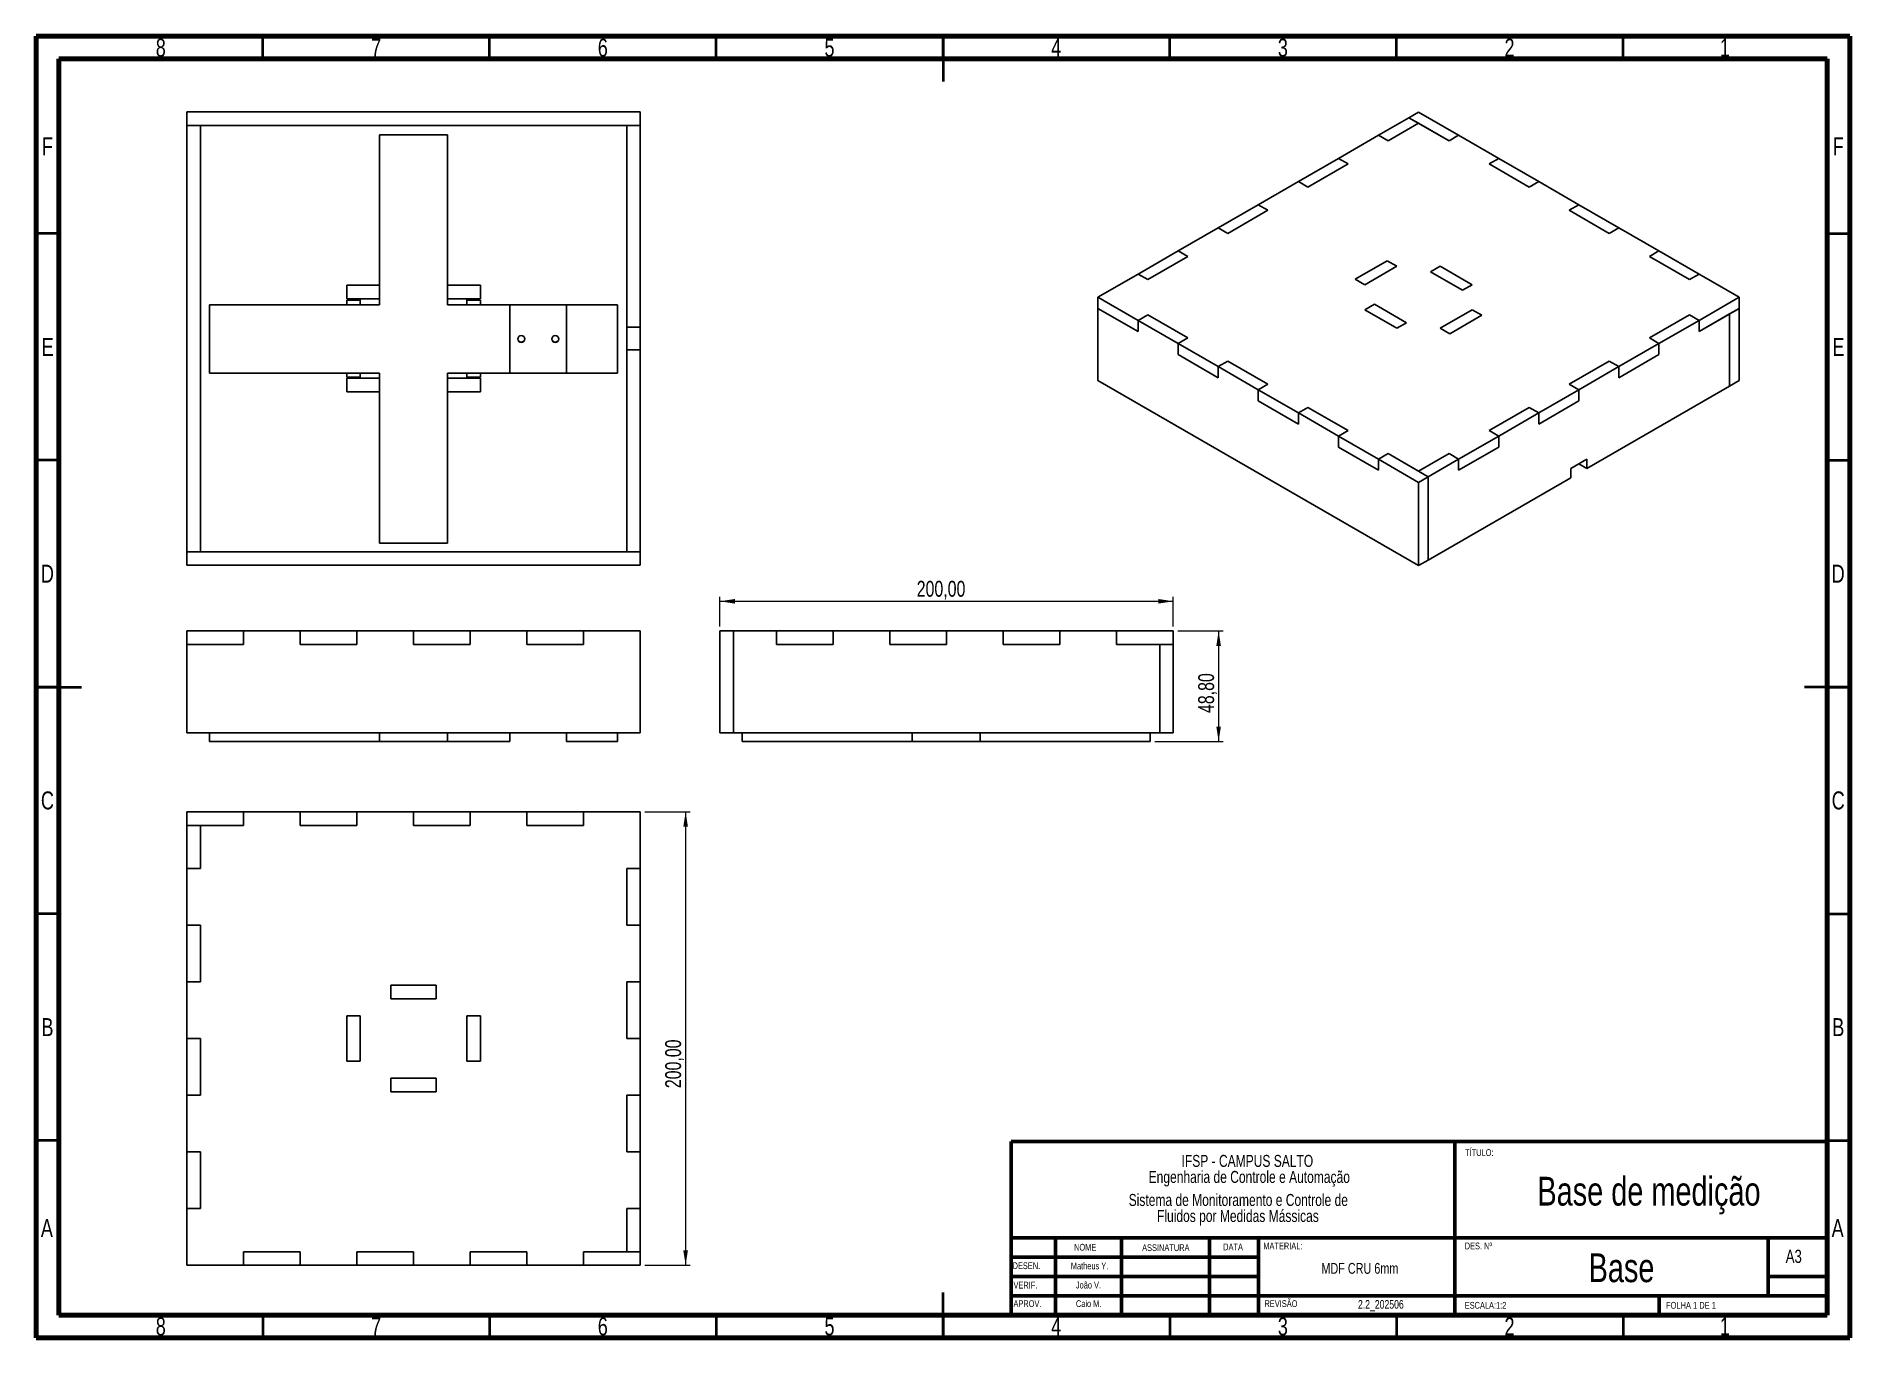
# Model space of a CAD drawing. Header units: millimetres. Extents: x 15 to 415, y 5 to 292.
import ezdxf

# ---------------------------------------------------------------- set-up
doc = ezdxf.new("R2010")
doc.units = ezdxf.units.MM
doc.styles.add('SLDTEXTSTYLE0', font='TXT', dxfattribs={"width": 0.75})
doc.styles.add('SLDTEXTSTYLE1', font='TXT', dxfattribs={"width": 0.6875})
doc.dimstyles.new('SLDDIMSTYLE0', dxfattribs={"dimtxt": 3.5, "dimasz": 3.302, "dimexe": 0, "dimexo": 0.0625, "dimgap": 0.875, "dimtad": 1, "dimlfac": 2, "dimrnd": 1e-09, "dimzin": 12, "dimdsep": 46, "dimtxsty": 'SLDTEXTSTYLE0', "dimsah": 1, "dimcen": 0.09, "dimadec": 0, "dimazin": 3, "dimtfac": 1, "dimtofl": 0, "dimtmove": 0, "dimatfit": 3, "dimfxl": 0, "dimfrac": 2, "dimtolj": 1, "dimtzin": 12, "dimarcsym": 0})
doc.dimstyles.new('SLDDIMSTYLE1', dxfattribs={"dimtxt": 3.5, "dimasz": 3.302, "dimexe": 0, "dimexo": 0.0625, "dimgap": 0.875, "dimtad": 1, "dimlfac": 2, "dimrnd": 1e-09, "dimzin": 12, "dimdsep": 46, "dimtxsty": 'SLDTEXTSTYLE0', "dimsah": 1, "dimcen": 0.09, "dimadec": 0, "dimazin": 3, "dimtfac": 1, "dimtmove": 0, "dimatfit": 0, "dimfxl": 0, "dimfrac": 2, "dimtolj": 1, "dimtzin": 12, "dimarcsym": 0})

# ---------------------------------------------------------------- blocks, each defined once
blk = doc.blocks.new('SW_NOTE_0')
at = {"color": 0, "linetype": 'Continuous', "lineweight": 0, "char_height": 2.6458, "attachment_point": 2, "style": 'SLDTEXTSTYLE0'}
for s, insert in [('Engenharia de Controle e Automação', (17.99, -0.12)), ('IFSP - CAMPUS SALTO', (17.57, 3.41))]:
    blk.add_mtext(s, dxfattribs=dict(at, insert=insert))
blk = doc.blocks.new('SW_NOTE_0_1')
at = {"color": 0, "linetype": 'Continuous', "lineweight": 0, "char_height": 2.6458, "attachment_point": 2, "style": 'SLDTEXTSTYLE0'}
for s, insert in [('Sistema de Monitoramento e Controle de', (35.18, 3.41)), ('Fluidos por Medidas Mássicas', (35.09, -0.12))]:
    blk.add_mtext(s, dxfattribs=dict(at, insert=insert))
blk = doc.blocks.new('_D')
at = {"color": 7, "linetype": 'Continuous', "lineweight": 0}
for p, q in [((149.23, 120.98), (159.23, 120.98)), ((158.23, 120.98), (158.23, 20.98)), ((149.23, 20.98), (159.23, 20.98))]:
    blk.add_line(p, q, dxfattribs=at)
at = {"color": 7, "linetype": 'Continuous', "lineweight": 18}
for points in [[(158.23, 120.98), (157.72, 117.67), (158.74, 117.67)], [(158.23, 20.98), (158.74, 24.28), (157.72, 24.28)]]:
    blk.add_solid(points, dxfattribs=at)
at = {"color": 7, "linetype": 'Continuous', "lineweight": 18, "insert": (153.72, 60.03), "char_height": 3.5, "attachment_point": 1, "rotation": 90, "style": 'SLDTEXTSTYLE0'}
blk.add_mtext('200,00', dxfattribs=at)
blk = doc.blocks.new('_D_1')
at = {"color": 7, "linetype": 'Continuous', "lineweight": 0}
for p, q in [((266.79, 160.87), (276.79, 160.87)), ((275.79, 160.87), (275.79, 136.47)), ((261.69, 136.47), (276.79, 136.47))]:
    blk.add_line(p, q, dxfattribs=at)
at = {"color": 7, "linetype": 'Continuous', "lineweight": 18}
for points in [[(275.79, 160.87), (275.29, 157.57), (276.3, 157.57)], [(275.79, 136.47), (276.3, 139.77), (275.29, 139.77)]]:
    blk.add_solid(points, dxfattribs=at)
at = {"color": 7, "linetype": 'Continuous', "lineweight": 18, "insert": (271.28, 142.76), "char_height": 3.5, "attachment_point": 1, "rotation": 90, "style": 'SLDTEXTSTYLE0'}
blk.add_mtext('48,80', dxfattribs=at)
blk = doc.blocks.new('_D_2')
at = {"color": 7, "linetype": 'Continuous', "lineweight": 0}
for p, q in [((165.79, 161.87), (165.79, 168.4)), ((265.79, 161.87), (265.79, 168.4)), ((165.79, 167.4), (265.79, 167.4))]:
    blk.add_line(p, q, dxfattribs=at)
at = {"color": 7, "linetype": 'Continuous', "lineweight": 18}
for points in [[(165.79, 167.4), (169.1, 166.89), (169.1, 167.91)], [(265.79, 167.4), (262.49, 167.91), (262.49, 166.89)]]:
    blk.add_solid(points, dxfattribs=at)
at = {"color": 7, "linetype": 'Continuous', "lineweight": 18, "insert": (209.2, 171.91), "char_height": 3.5, "attachment_point": 1, "style": 'SLDTEXTSTYLE0'}
blk.add_mtext('200,00', dxfattribs=at)

msp = doc.modelspace()

# ---------------------------------------------------------------- linework, layer by layer
at = {"color": 7, "linetype": 'Continuous', "lineweight": 70}
for p, q in [((15, 5), (15, 292)), ((15, 292), (415, 292)), ((415, 292), (415, 5)), ((20, 10), (20, 287)), ((20, 287), (410, 287)), ((410, 287), (410, 10)), ((410, 10), (20, 10)), ((415, 5), (15, 5))]:
    msp.add_line(p, q, dxfattribs=at)
at = {"color": 7, "linetype": 'Continuous', "lineweight": 35}
for p, q in [((65, 287), (65, 292)), ((115, 287), (115, 292)), ((165, 287), (165, 292)), ((215, 292), (215, 282)), ((215, 287), (215, 292)), ((265, 287), (265, 292)), ((315, 287), (315, 292)), ((365, 287), (365, 292)), ((20, 248.5), (15, 248.5)), ((410, 248.5), (415, 248.5)), ((20, 198.5), (15, 198.5)), ((410, 198.5), (415, 198.5)), ((15, 148.5), (25, 148.5)), ((20, 148.5), (15, 148.5)), ((415, 148.5), (405, 148.5)), ((410, 148.5), (415, 148.5)), ((20, 98.5), (15, 98.5)), ((410, 98.5), (415, 98.5)), ((20, 48.5), (15, 48.5)), ((410, 48.5), (415, 48.5)), ((215, 5), (215, 15)), ((65, 10), (65, 5)), ((115, 10), (115, 5)), ((165, 10), (165, 5)), ((215, 10), (215, 5)), ((265, 10), (265, 5)), ((315, 10), (315, 5)), ((365, 10), (365, 5))]:
    msp.add_line(p, q, dxfattribs=at)
at = {"color": 7, "linetype": 'Continuous', "lineweight": 25}
for p, q in [((148.2291, 275.3425), (48.2291, 275.3425)), ((48.2291, 272.3425), (48.2291, 275.3425)), ((48.2291, 272.3425), (51.2291, 272.3425)), ((48.2291, 178.3425), (48.2291, 272.3425)), ((148.2291, 272.3425), (48.2291, 272.3425)), ((51.2291, 178.3425), (51.2291, 272.3425)), ((148.2291, 272.3425), (145.2291, 272.3425)), ((145.2291, 272.3425), (145.2291, 227.8425)), ((148.2291, 272.3425), (148.2291, 275.3425)), ((148.2291, 272.3425), (148.2291, 227.8425)), ((317.7754, 274.0482), (311.0578, 270.1702)), ((319.8967, 272.8236), (313.1792, 268.9456)), ((317.7754, 274.0482), (319.8967, 275.2728)), ((317.7754, 274.0482), (319.8967, 272.8236)), ((326.6142, 268.9456), (317.7754, 274.0482)), ((328.7355, 270.1702), (319.8967, 275.2728)), ((319.8967, 272.8236), (326.6142, 268.9456)), ((90.7291, 270.2425), (90.7291, 232.7425)), ((90.7291, 270.2425), (105.7291, 270.2425)), ((105.7291, 232.7425), (105.7291, 270.2425)), ((311.0578, 270.1702), (302.219, 265.0677)), ((311.0578, 270.1702), (313.1792, 268.9456)), ((328.7355, 270.1702), (326.6142, 268.9456)), ((328.7355, 270.1702), (337.5744, 265.0677)), ((302.219, 265.0677), (293.3802, 259.9651)), ((302.219, 265.0677), (304.3403, 263.8431)), ((337.5744, 265.0677), (335.453, 263.8431)), ((346.4132, 259.9651), (337.5744, 265.0677)), ((304.3403, 263.8431), (295.5015, 258.7405)), ((335.453, 263.8431), (344.2919, 258.7405)), ((293.3802, 259.9651), (284.5413, 254.8626)), ((293.3802, 259.9651), (295.5015, 258.7405)), ((346.4132, 259.9651), (344.2919, 258.7405)), ((346.4132, 259.9651), (355.252, 254.8626)), ((284.5413, 254.8626), (275.7025, 249.76)), ((286.6627, 253.638), (277.8238, 248.5354)), ((284.5413, 254.8626), (286.6627, 253.638)), ((355.252, 254.8626), (353.1307, 253.638)), ((353.1307, 253.638), (361.9695, 248.5354)), ((364.0909, 249.76), (355.252, 254.8626)), ((275.7025, 249.76), (266.8637, 244.6575)), ((275.7025, 249.76), (277.8238, 248.5354)), ((364.0909, 249.76), (361.9695, 248.5354)), ((364.0909, 249.76), (372.9297, 244.6575)), ((266.8637, 244.6575), (258.0248, 239.5549)), ((266.8637, 244.6575), (268.985, 243.4329)), ((372.9297, 244.6575), (370.8084, 243.4329)), ((381.7685, 239.5549), (372.9297, 244.6575)), ((268.985, 243.4329), (260.1462, 238.3303)), ((305.9313, 238.4324), (313.0024, 242.5144)), ((308.0526, 237.2077), (315.1237, 241.2898)), ((315.1237, 241.2898), (313.0024, 242.5144)), ((324.6697, 241.2898), (322.5483, 240.0652)), ((329.6194, 235.9831), (322.5483, 240.0652)), ((324.6697, 241.2898), (331.7407, 237.2077)), ((370.8084, 243.4329), (379.6472, 238.3303)), ((83.4791, 237.0925), (83.4791, 234.0925)), ((83.4791, 237.0925), (90.7291, 237.0925)), ((105.7291, 237.0925), (112.9791, 237.0925)), ((112.9791, 237.0925), (112.9791, 234.0925)), ((258.0248, 239.5549), (249.186, 234.4524)), ((258.0248, 239.5549), (260.1462, 238.3303)), ((308.0526, 237.2077), (305.9313, 238.4324)), ((329.6194, 235.9831), (331.7407, 237.2077)), ((381.7685, 239.5549), (379.6472, 238.3303)), ((381.7685, 239.5549), (390.6074, 234.4524)), ((53.2291, 217.7425), (53.2291, 232.7425)), ((53.2291, 232.7425), (90.7291, 232.7425)), ((83.4791, 234.0925), (90.7291, 234.0925)), ((86.4791, 233.8425), (83.4791, 233.8425)), ((83.4791, 233.8425), (83.4791, 232.7425)), ((86.4791, 232.7425), (86.4791, 234.0925)), ((86.4791, 234.0925), (90.7291, 234.0925)), ((86.4791, 233.8425), (86.4791, 232.7425)), ((105.7291, 234.0925), (112.9791, 234.0925)), ((105.7291, 234.0925), (109.9791, 234.0925)), ((119.4791, 232.7425), (105.7291, 232.7425)), ((109.9791, 234.0925), (109.9791, 232.7425)), ((112.9791, 233.8425), (109.9791, 233.8425)), ((109.9791, 233.8425), (109.9791, 232.7425)), ((112.9791, 233.8425), (112.9791, 232.7425)), ((119.4791, 232.7425), (119.4791, 217.7425)), ((119.4791, 232.7425), (131.9791, 232.7425)), ((143.2291, 232.7425), (131.9791, 232.7425)), ((131.9791, 232.7425), (131.9791, 217.7425)), ((143.2291, 217.7425), (143.2291, 232.7425)), ((249.186, 234.4524), (258.0248, 229.3498)), ((249.186, 232.0027), (249.186, 234.4524)), ((249.186, 232.0027), (258.0248, 226.9002)), ((249.186, 216.0802), (249.186, 232.0027)), ((308.0526, 231.697), (310.174, 232.9216)), ((310.174, 232.9216), (317.245, 228.8396)), ((390.6074, 234.4524), (381.7685, 229.3498)), ((390.6074, 232.0027), (381.7685, 226.9002)), ((388.486, 230.7781), (390.6074, 232.0027)), ((390.6074, 232.0027), (390.6074, 234.4524)), ((390.6074, 216.0802), (390.6074, 232.0027)), ((258.0248, 229.3498), (260.1462, 230.5744)), ((258.0248, 226.9002), (258.0248, 229.3498)), ((258.0248, 229.3498), (266.8637, 224.2473)), ((268.985, 225.4719), (260.1462, 230.5744)), ((315.1237, 227.615), (308.0526, 231.697)), ((317.245, 228.8396), (315.1237, 227.615)), ((324.6697, 227.615), (331.7407, 231.697)), ((326.791, 226.3903), (333.862, 230.4724)), ((331.7407, 231.697), (333.862, 230.4724)), ((370.8084, 225.4719), (379.6472, 230.5744)), ((370.8084, 225.4719), (379.6472, 230.5744)), ((372.9297, 224.2473), (381.7685, 229.3498)), ((381.7685, 229.3498), (379.6472, 230.5744)), ((381.7685, 229.3498), (379.6472, 230.5744)), ((381.7685, 226.9002), (388.486, 230.7781)), ((381.7685, 226.9002), (381.7685, 229.3498)), ((381.7685, 226.9002), (381.7685, 229.3498)), ((388.486, 214.8556), (388.486, 230.7781)), ((388.486, 214.8556), (388.486, 230.7781)), ((148.2291, 227.8425), (145.2291, 227.8425)), ((145.2291, 222.8425), (145.2291, 227.8425)), ((148.2291, 222.8425), (148.2291, 227.8425)), ((266.8637, 224.2473), (268.985, 225.4719)), ((266.8637, 224.2473), (275.7025, 219.1447)), ((266.8637, 221.7976), (266.8637, 224.2473)), ((324.6697, 227.615), (326.791, 226.3903)), ((372.9297, 224.2473), (364.0909, 219.1447)), ((372.9297, 224.2473), (370.8084, 225.4719)), ((372.9297, 224.2473), (370.8084, 225.4719)), ((372.9297, 221.7976), (372.9297, 224.2473)), ((372.9297, 221.7976), (372.9297, 224.2473)), ((148.2291, 222.8425), (145.2291, 222.8425)), ((145.2291, 222.8425), (145.2291, 178.3425)), ((148.2291, 222.8425), (148.2291, 178.3425)), ((266.8637, 221.7976), (275.7025, 216.6951)), ((275.7025, 219.1447), (277.8238, 220.3693)), ((286.6627, 215.2668), (277.8238, 220.3693)), ((353.1307, 215.2668), (361.9695, 220.3693)), ((353.1307, 215.2668), (361.9695, 220.3693)), ((364.0909, 219.1447), (361.9695, 220.3693)), ((364.0909, 219.1447), (361.9695, 220.3693)), ((372.9297, 221.7976), (364.0909, 216.6951)), ((364.0909, 216.6951), (372.9297, 221.7976)), ((53.2291, 217.7425), (90.7291, 217.7425)), ((83.4791, 217.7425), (83.4791, 216.8425)), ((86.4791, 216.8425), (83.4791, 216.8425)), ((83.4791, 216.5925), (90.7291, 216.5925)), ((83.4791, 216.5925), (83.4791, 213.5925)), ((86.4791, 217.7425), (86.4791, 216.8425)), ((86.4791, 216.5925), (86.4791, 217.7425)), ((90.7291, 216.5925), (86.4791, 216.5925)), ((90.7291, 180.2425), (90.7291, 217.7425)), ((105.7291, 180.2425), (105.7291, 217.7425)), ((119.4791, 217.7425), (105.7291, 217.7425)), ((105.7291, 216.5925), (112.9791, 216.5925)), ((109.9791, 216.5925), (105.7291, 216.5925)), ((109.9791, 217.7425), (109.9791, 216.8425)), ((109.9791, 217.7425), (109.9791, 216.5925)), ((112.9791, 216.8425), (109.9791, 216.8425)), ((112.9791, 217.7425), (112.9791, 216.8425)), ((112.9791, 216.5925), (112.9791, 213.5925)), ((119.4791, 217.7425), (131.9791, 217.7425)), ((131.9791, 217.7425), (143.2291, 217.7425)), ((319.8967, 175.2598), (249.186, 216.0802)), ((275.7025, 216.6951), (275.7025, 219.1447)), ((275.7025, 219.1447), (284.5413, 214.0422)), ((355.252, 214.0422), (364.0909, 219.1447)), ((364.0909, 216.6951), (364.0909, 219.1447)), ((364.0909, 216.6951), (364.0909, 219.1447)), ((388.486, 214.8556), (390.6074, 216.0802)), ((83.4791, 213.5925), (90.7291, 213.5925)), ((105.7291, 213.5925), (112.9791, 213.5925)), ((284.5413, 214.0422), (286.6627, 215.2668)), ((284.5413, 214.0422), (293.3802, 208.9396)), ((284.5413, 211.5925), (284.5413, 214.0422)), ((355.252, 214.0422), (346.4132, 208.9396)), ((355.252, 214.0422), (353.1307, 215.2668)), ((355.252, 214.0422), (353.1307, 215.2668)), ((355.252, 211.5925), (355.252, 214.0422)), ((355.252, 211.5925), (355.252, 214.0422)), ((357.0198, 196.6905), (388.486, 214.8556)), ((284.5413, 211.5925), (293.3802, 206.49)), ((293.3802, 208.9396), (295.5015, 210.1642)), ((293.3802, 206.49), (293.3802, 208.9396)), ((293.3802, 208.9396), (302.219, 203.8371)), ((304.3403, 205.0617), (295.5015, 210.1642)), ((335.453, 205.0617), (344.2919, 210.1642)), ((335.453, 205.0617), (344.2919, 210.1642)), ((337.5744, 203.8371), (346.4132, 208.9396)), ((346.4132, 208.9396), (344.2919, 210.1642)), ((346.4132, 208.9396), (344.2919, 210.1642)), ((355.252, 211.5925), (346.4132, 206.49)), ((346.4132, 206.49), (355.252, 211.5925)), ((346.4132, 206.49), (346.4132, 208.9396)), ((346.4132, 206.49), (346.4132, 208.9396)), ((302.219, 203.8371), (304.3403, 205.0617)), ((337.5744, 203.8371), (335.453, 205.0617)), ((337.5744, 203.8371), (335.453, 205.0617)), ((302.219, 203.8371), (311.0578, 198.7345)), ((302.219, 201.3874), (302.219, 203.8371)), ((302.219, 201.3874), (311.0578, 196.2849)), ((337.5744, 203.8371), (328.7355, 198.7345)), ((337.5744, 201.3874), (328.7355, 196.2849)), ((328.7355, 196.2849), (337.5744, 201.3874)), ((337.5744, 201.3874), (337.5744, 203.8371)), ((337.5744, 201.3874), (337.5744, 203.8371)), ((311.0578, 198.7345), (313.1792, 199.9591)), ((311.0578, 196.2849), (311.0578, 198.7345)), ((311.0578, 198.7345), (319.8967, 193.632)), ((319.8967, 196.0812), (313.1792, 199.9591)), ((313.1792, 199.9591), (322.018, 194.8566)), ((319.8967, 196.0812), (326.6142, 199.9591)), ((322.018, 194.8566), (319.8967, 196.0812)), ((322.018, 194.8566), (328.7355, 198.7345)), ((328.7355, 198.7345), (326.6142, 199.9591)), ((328.7355, 196.2849), (328.7355, 198.7345)), ((328.7355, 196.2849), (328.7355, 198.7345)), ((357.0198, 198.7319), (353.4843, 196.6908)), ((353.4843, 196.6908), (353.4843, 194.6495)), ((357.0198, 196.6905), (355.2517, 197.7112)), ((357.0198, 196.6905), (357.0198, 198.7319)), ((322.018, 194.8566), (319.8967, 193.632)), ((319.8967, 193.632), (319.8967, 175.2598)), ((322.018, 176.4844), (322.018, 194.8566)), ((322.018, 176.4844), (353.4843, 194.6495)), ((90.7291, 180.2425), (105.7291, 180.2425)), ((48.2291, 178.3425), (51.2291, 178.3425)), ((48.2291, 178.3425), (48.2291, 175.3425)), ((48.2291, 178.3425), (148.2291, 178.3425)), ((148.2291, 178.3425), (145.2291, 178.3425)), ((148.2291, 178.3425), (148.2291, 175.3425)), ((322.018, 176.4844), (319.8967, 175.2598)), ((48.2291, 175.3425), (148.2291, 175.3425)), ((48.2291, 157.8704), (48.2291, 160.8704)), ((48.2291, 160.8704), (60.7291, 160.8704)), ((60.7291, 157.8704), (60.7291, 160.8704)), ((60.7291, 160.8704), (73.2291, 160.8704)), ((73.2291, 160.8704), (85.7291, 160.8704)), ((73.2291, 157.8704), (73.2291, 160.8704)), ((85.7291, 157.8704), (85.7291, 160.8704)), ((85.7291, 160.8704), (98.2291, 160.8704)), ((98.2291, 157.8704), (98.2291, 160.8704)), ((98.2291, 160.8704), (110.7291, 160.8704)), ((110.7291, 157.8704), (110.7291, 160.8704)), ((110.7291, 160.8704), (123.2291, 160.8704)), ((123.2291, 157.8704), (123.2291, 160.8704)), ((123.2291, 160.8704), (135.7291, 160.8704)), ((135.7291, 157.8704), (135.7291, 160.8704)), ((135.7291, 160.8704), (148.2291, 160.8704)), ((148.2291, 160.8704), (148.2291, 138.3704)), ((168.793, 160.8704), (165.793, 160.8704)), ((165.793, 160.8704), (165.793, 138.3704)), ((168.793, 160.8704), (178.293, 160.8704)), ((168.793, 138.3704), (168.793, 160.8704)), ((178.293, 157.8704), (178.293, 160.8704)), ((178.293, 160.8704), (190.793, 160.8704)), ((190.793, 157.8704), (190.793, 160.8704)), ((190.793, 160.8704), (203.293, 160.8704)), ((203.293, 157.8704), (203.293, 160.8704)), ((203.293, 160.8704), (215.793, 160.8704)), ((215.793, 157.8704), (215.793, 160.8704)), ((215.793, 160.8704), (228.293, 160.8704)), ((228.293, 157.8704), (228.293, 160.8704)), ((228.293, 160.8704), (240.793, 160.8704)), ((240.793, 157.8704), (240.793, 160.8704)), ((240.793, 160.8704), (253.293, 160.8704)), ((253.293, 157.8704), (253.293, 160.8704)), ((253.293, 160.8704), (265.793, 160.8704)), ((265.793, 157.8704), (265.793, 160.8704)), ((48.2291, 157.8704), (60.7291, 157.8704)), ((48.2291, 138.3704), (48.2291, 157.8704)), ((73.2291, 157.8704), (85.7291, 157.8704)), ((98.2291, 157.8704), (110.7291, 157.8704)), ((123.2291, 157.8704), (135.7291, 157.8704)), ((178.293, 157.8704), (190.793, 157.8704)), ((203.293, 157.8704), (215.793, 157.8704)), ((228.293, 157.8704), (240.793, 157.8704)), ((253.293, 157.8704), (265.793, 157.8704)), ((253.293, 157.8704), (262.793, 157.8704)), ((262.793, 138.3704), (262.793, 157.8704)), ((262.793, 157.8704), (265.793, 157.8704)), ((265.793, 138.3704), (265.793, 157.8704)), ((148.2291, 138.3704), (48.2291, 138.3704)), ((53.2291, 136.4704), (53.2291, 138.3704)), ((53.2291, 136.4704), (90.7291, 136.4704)), ((90.7291, 136.4704), (90.7291, 138.3704)), ((90.7291, 136.4704), (105.7291, 136.4704)), ((105.7291, 136.4704), (105.7291, 138.3704)), ((119.4791, 136.4704), (105.7291, 136.4704)), ((119.4791, 136.4704), (119.4791, 138.3704)), ((131.9791, 136.4704), (131.9791, 138.3704)), ((143.2291, 136.4704), (131.9791, 136.4704)), ((143.2291, 136.4704), (143.2291, 138.3704)), ((168.793, 138.3704), (165.793, 138.3704)), ((168.793, 138.3704), (262.793, 138.3704)), ((170.693, 136.4704), (170.693, 138.3704)), ((170.693, 136.4704), (208.193, 136.4704)), ((208.193, 136.4704), (208.193, 138.3704)), ((208.193, 136.4704), (223.193, 136.4704)), ((223.193, 136.4704), (223.193, 138.3704)), ((260.693, 136.4704), (223.193, 136.4704)), ((260.693, 136.4704), (260.693, 138.3704)), ((262.793, 138.3704), (265.793, 138.3704)), ((48.2291, 117.976), (48.2291, 120.976)), ((60.7291, 120.976), (48.2291, 120.976)), ((60.7291, 120.976), (60.7291, 117.976)), ((60.7291, 120.976), (73.2291, 120.976)), ((73.2291, 120.976), (73.2291, 117.976)), ((85.7291, 120.976), (73.2291, 120.976)), ((85.7291, 120.976), (85.7291, 117.976)), ((85.7291, 120.976), (98.2291, 120.976)), ((98.2291, 120.976), (98.2291, 117.976)), ((110.7291, 120.976), (98.2291, 120.976)), ((110.7291, 120.976), (110.7291, 117.976)), ((110.7291, 120.976), (123.2291, 120.976)), ((123.2291, 120.976), (123.2291, 117.976)), ((135.7291, 120.976), (123.2291, 120.976)), ((135.7291, 120.976), (135.7291, 117.976)), ((135.7291, 120.976), (148.2291, 120.976)), ((148.2291, 120.976), (148.2291, 108.476)), ((48.2291, 117.976), (51.2291, 117.976)), ((48.2291, 117.976), (48.2291, 108.476)), ((60.7291, 117.976), (48.2291, 117.976)), ((51.2291, 117.976), (51.2291, 108.476)), ((51.2291, 117.976), (60.7291, 117.976)), ((73.2291, 117.976), (85.7291, 117.976)), ((98.2291, 117.976), (110.7291, 117.976)), ((123.2291, 117.976), (135.7291, 117.976)), ((48.2291, 108.476), (48.2291, 95.976)), ((48.2291, 108.476), (51.2291, 108.476)), ((148.2291, 108.476), (145.2291, 108.476)), ((145.2291, 95.976), (145.2291, 108.476)), ((148.2291, 95.976), (148.2291, 108.476)), ((48.2291, 95.976), (51.2291, 95.976)), ((48.2291, 95.976), (48.2291, 83.476)), ((51.2291, 95.976), (51.2291, 83.476)), ((148.2291, 95.976), (145.2291, 95.976)), ((148.2291, 95.976), (148.2291, 83.476)), ((48.2291, 83.476), (48.2291, 70.976)), ((48.2291, 83.476), (51.2291, 83.476)), ((93.2291, 82.726), (103.2291, 82.726)), ((93.2291, 82.726), (93.2291, 79.726)), ((103.2291, 79.726), (103.2291, 82.726)), ((148.2291, 83.476), (145.2291, 83.476)), ((145.2291, 70.976), (145.2291, 83.476)), ((148.2291, 70.976), (148.2291, 83.476)), ((103.2291, 79.726), (93.2291, 79.726)), ((86.4791, 75.976), (83.4791, 75.976)), ((83.4791, 65.976), (83.4791, 75.976)), ((86.4791, 65.976), (86.4791, 75.976)), ((109.9791, 75.976), (112.9791, 75.976)), ((109.9791, 65.976), (109.9791, 75.976)), ((112.9791, 65.976), (112.9791, 75.976)), ((48.2291, 70.976), (51.2291, 70.976)), ((48.2291, 70.976), (48.2291, 58.476)), ((51.2291, 70.976), (51.2291, 58.476)), ((148.2291, 70.976), (145.2291, 70.976)), ((148.2291, 70.976), (148.2291, 58.476)), ((86.4791, 65.976), (83.4791, 65.976)), ((109.9791, 65.976), (112.9791, 65.976)), ((93.2291, 62.226), (103.2291, 62.226)), ((93.2291, 59.226), (93.2291, 62.226)), ((103.2291, 62.226), (103.2291, 59.226)), ((48.2291, 58.476), (48.2291, 45.976)), ((48.2291, 58.476), (51.2291, 58.476)), ((103.2291, 59.226), (93.2291, 59.226)), ((148.2291, 58.476), (145.2291, 58.476)), ((145.2291, 45.976), (145.2291, 58.476)), ((148.2291, 45.976), (148.2291, 58.476)), ((48.2291, 45.976), (51.2291, 45.976)), ((48.2291, 45.976), (48.2291, 33.476)), ((51.2291, 45.976), (51.2291, 33.476)), ((148.2291, 45.976), (145.2291, 45.976)), ((148.2291, 45.976), (148.2291, 33.476)), ((48.2291, 33.476), (48.2291, 20.976)), ((48.2291, 33.476), (51.2291, 33.476)), ((148.2291, 33.476), (145.2291, 33.476)), ((145.2291, 23.976), (145.2291, 33.476)), ((148.2291, 23.976), (148.2291, 33.476)), ((48.2291, 20.976), (60.7291, 20.976)), ((73.2291, 23.976), (60.7291, 23.976)), ((60.7291, 20.976), (60.7291, 23.976)), ((60.7291, 20.976), (73.2291, 20.976)), ((73.2291, 20.976), (73.2291, 23.976)), ((73.2291, 20.976), (85.7291, 20.976)), ((98.2291, 23.976), (85.7291, 23.976)), ((85.7291, 20.976), (85.7291, 23.976)), ((85.7291, 20.976), (98.2291, 20.976)), ((98.2291, 20.976), (98.2291, 23.976)), ((98.2291, 20.976), (110.7291, 20.976)), ((123.2291, 23.976), (110.7291, 23.976)), ((110.7291, 20.976), (110.7291, 23.976)), ((110.7291, 20.976), (123.2291, 20.976)), ((123.2291, 20.976), (123.2291, 23.976)), ((123.2291, 20.976), (135.7291, 20.976)), ((145.2291, 23.976), (135.7291, 23.976)), ((135.7291, 20.976), (135.7291, 23.976)), ((135.7291, 23.976), (148.2291, 23.976)), ((135.7291, 20.976), (148.2291, 20.976)), ((148.2291, 23.976), (145.2291, 23.976)), ((148.2291, 23.976), (148.2291, 20.976))]:
    msp.add_line(p, q, dxfattribs=at)
at = {"color": 7, "linetype": 'Continuous', "lineweight": 50}
for p, q in [((410, 48.25), (230, 48.25)), ((230, 10), (230, 48.25)), ((327.8978, 10), (327.8978, 48.25)), ((284.6, 27), (230, 27)), ((239.8404, 10), (239.8404, 27)), ((254.4011, 10), (254.4011, 27)), ((273.8153, 10), (273.8153, 27)), ((284.6, 10), (284.6, 27)), ((284.6, 27), (410, 27)), ((397, 14.25), (397, 27)), ((284.6, 22.7499), (230, 22.7499)), ((284.6, 18.5), (230, 18.5)), ((410, 18.5), (397, 18.5)), ((230, 14.25), (410, 14.25)), ((373, 10), (373, 14.25))]:
    msp.add_line(p, q, dxfattribs=at)
at = {"color": 7, "linetype": 'Continuous', "lineweight": 25}
for centre in [(121.9791, 225.2425), (129.4791, 225.2425)]:
    msp.add_circle(centre, 0.75, dxfattribs=at)
for centre, start, end in [((121.9791, 225.2925), 181.910214, 358.089786), ((129.4791, 225.2925), 181.910211, 358.08979)]:
    msp.add_arc(centre, 0.75, start, end, dxfattribs=at)

# ---------------------------------------------------------------- block references
at = {"color": 7, "linetype": 'Continuous', "lineweight": 0}
for name, p in [('SW_NOTE_0', (264.5656, 41.9042)), ('SW_NOTE_0_1', (244.9589, 33.2916))]:
    msp.add_blockref(name, p, dxfattribs=at)

# ---------------------------------------------------------------- texts
for s, insert, char_height, attachment_point, style in [('8', (42.46, 291.4739), 3.9687, 2, 'SLDTEXTSTYLE0'), ('7', (89.96, 291.4739), 3.9687, 2, 'SLDTEXTSTYLE0'), ('6', (139.96, 291.4739), 3.9687, 2, 'SLDTEXTSTYLE0'), ('5', (189.96, 291.4739), 3.9687, 2, 'SLDTEXTSTYLE0'), ('4', (239.96, 291.4739), 3.9687, 2, 'SLDTEXTSTYLE0'), ('3', (289.96, 291.4739), 3.9687, 2, 'SLDTEXTSTYLE0'), ('2', (339.96, 291.4739), 3.9687, 2, 'SLDTEXTSTYLE0'), ('1', (387.46, 291.4739), 3.9687, 2, 'SLDTEXTSTYLE0'), ('F', (17.4577, 269.7239), 3.9687, 2, 'SLDTEXTSTYLE0'), ('F', (412.4577, 269.7239), 3.9687, 2, 'SLDTEXTSTYLE0'), ('E', (17.5078, 225.4739), 3.9687, 2, 'SLDTEXTSTYLE0'), ('E', (412.5078, 225.4739), 3.9687, 2, 'SLDTEXTSTYLE0'), ('D', (17.4527, 175.4739), 3.9687, 2, 'SLDTEXTSTYLE0'), ('D', (412.4527, 175.4739), 3.9687, 2, 'SLDTEXTSTYLE0'), ('C', (17.4587, 125.4739), 3.9687, 2, 'SLDTEXTSTYLE0'), ('C', (412.4587, 125.4739), 3.9687, 2, 'SLDTEXTSTYLE0'), ('B', (17.4706, 75.4739), 3.9687, 2, 'SLDTEXTSTYLE0'), ('B', (412.4706, 75.4739), 3.9687, 2, 'SLDTEXTSTYLE0'), ('TÍTULO:', (330.1632, 46.5762), 1.5, 1, 'SLDTEXTSTYLE0'), ('Base de medição', (370.7197, 40.4923), 6.35, 2, 'SLDTEXTSTYLE0'), ('A', (17.3397, 31.1677), 3.9687, 2, 'SLDTEXTSTYLE0'), ('A', (412.3397, 31.1677), 3.9687, 2, 'SLDTEXTSTYLE0'), ('NOME', (243.9062, 25.7005), 1.5, 1, 'SLDTEXTSTYLE0'), ('ASSINATURA', (258.9242, 25.6042), 1.5, 1, 'SLDTEXTSTYLE0'), ('DATA', (276.7987, 25.7752), 1.5, 1, 'SLDTEXTSTYLE0'), ('MATERIAL:', (285.6459, 25.9861), 1.5, 1, 'SLDTEXTSTYLE0'), ('DES. Nº', (330.074, 25.9861), 1.5, 1, 'SLDTEXTSTYLE0'), ('A3', (400.8712, 24.4064), 2.91042, 1, 'SLDTEXTSTYLE0'), ('DESEN.', (230.3508, 21.6288), 1.5, 1, 'SLDTEXTSTYLE0'), ('Matheus Y.', (247.3256, 21.5824), 1.4986, 2, 'SLDTEXTSTYLE0'), ('MDF CRU 6mm', (306.9549, 21.4856), 2.38125, 2, 'SLDTEXTSTYLE0'), ('Base', (364.663, 23.6069), 6.35, 2, 'SLDTEXTSTYLE0'), ('VERIF.', (230.5491, 17.3535), 1.5, 1, 'SLDTEXTSTYLE0'), ('João V.', (247.085, 17.3595), 1.4986, 2, 'SLDTEXTSTYLE0'), ('APROV.', (230.5404, 13.2634), 1.5, 1, 'SLDTEXTSTYLE0'), ('Caio M.', (247.133, 13.2635), 1.4986, 2, 'SLDTEXTSTYLE0'), ('REVISÃO', (285.913, 13.2649), 1.5, 1, 'SLDTEXTSTYLE0'), ('2.2_202506', (311.5819, 13.3097), 1.905, 2, 'SLDTEXTSTYLE0'), ('ESCALA:1:2', (330.074, 12.9001), 1.5, 1, 'SLDTEXTSTYLE0'), ('FOLHA 1 DE 1', (374.4783, 12.9001), 1.5, 1, 'SLDTEXTSTYLE1'), ('8', (42.46, 9.4739), 3.9687, 2, 'SLDTEXTSTYLE0'), ('7', (89.96, 9.4739), 3.9687, 2, 'SLDTEXTSTYLE0'), ('6', (139.96, 9.4739), 3.9687, 2, 'SLDTEXTSTYLE0'), ('5', (189.96, 9.4739), 3.9687, 2, 'SLDTEXTSTYLE0'), ('4', (239.96, 9.4739), 3.9687, 2, 'SLDTEXTSTYLE0'), ('3', (289.96, 9.4739), 3.9687, 2, 'SLDTEXTSTYLE0'), ('2', (339.96, 9.4739), 3.9687, 2, 'SLDTEXTSTYLE0'), ('1', (387.46, 9.4739), 3.9687, 2, 'SLDTEXTSTYLE0')]:
    msp.add_mtext(s, dxfattribs=dict(at, insert=insert, char_height=char_height, attachment_point=attachment_point, style=style))

# ---------------------------------------------------------------- dimensions: what is measured, and where the dimension line sits
at = {"color": 7, "linetype": 'Continuous', "lineweight": 18}
dim = msp.add_linear_dim(base=(265.793, 167.398), p1=(165.793, 160.8704), p2=(265.793, 160.8704), dimstyle='SLDDIMSTYLE0', dxfattribs=at)
dim.commit()
dim.dimension.update_dxf_attribs({"geometry": '_D_2', "text_midpoint": (216.3122, 167.398), "dimtype": 160})
for base, p1, p2, dimstyle, picture, middle in [((275.793, 136.4704), (265.793, 160.8704), (260.693, 136.4704), 'SLDDIMSTYLE1', '_D_1', (275.793, 148.5754)), ((158.2291, 20.976), (148.2291, 120.976), (148.2291, 20.976), 'SLDDIMSTYLE0', '_D', (158.2291, 67.139))]:
    dim = msp.add_linear_dim(base=base, p1=p1, p2=p2, angle=90, dimstyle=dimstyle, dxfattribs=at)
    dim.commit()
    dim.dimension.update_dxf_attribs({"geometry": picture, "text_midpoint": middle, "dimtype": 160})

doc.saveas('drawing.dxf')
